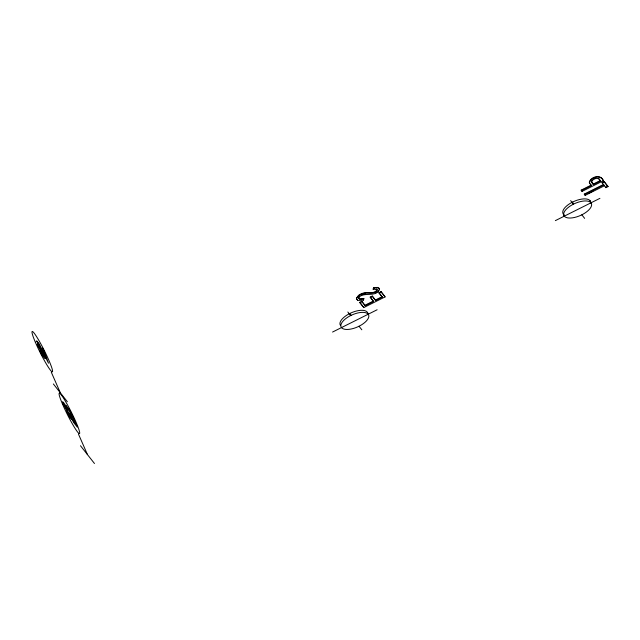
<?xml version="1.0" encoding="UTF-8"?>
<svg xmlns="http://www.w3.org/2000/svg" width="640" height="640" viewBox="0 0 640 640"><rect width="100%" height="100%" fill="white"/><g stroke="black" fill="none" stroke-linecap="round" stroke-linejoin="round"><path stroke-width="0.96" d="M358.8 298.384L358.872 297.808A3.968 1.744 -23.7 0 1 360.512 295.984C366.256 292.568 376.616 297.088 379.512 289.208L379.064 288.168L377.432 287.416L373.816 287.68L373.04 289.04L377.056 289.696M379.232 289.544L379.336 288.792M589.448 182.64C590.904 177.136 600.856 174.232 603.368 180.728L582.032 191.4L581.184 190.136L591.104 185.176L591.28 185.592L581.36 190.552L581.184 190.136M358.824 298.456L360.448 298.952L363.736 298.456L363.4 300.136L357.704 300.432L356.376 298.264L358.496 295.384A6.032 2.656 -23.7 0 1 362.216 293.424C366.856 291.304 373.912 294.84 377.048 289.856M363.4 300.136L363.736 298.456M373.224 289.448L373.992 288.096L377.616 287.832L379.248 288.576M592.192 179.952L591.52 181.904L593.376 184.544L600.608 180.92L600.432 180.512L593.192 184.128L592.016 182.712M378.016 291.2L378.792 290.368M375.688 292.736L376.968 292M359.736 302.336L361.824 301.288L365.144 305.688L373.528 301.496L370.208 297.096L372.296 296.048L375.616 300.456L382.304 297.112L378.96 292.672L381.048 291.632L384.888 296.504L385.064 296.912L363.728 307.584L359.736 302.336L363 306.48M359.912 302.744L362.008 301.704L365.144 305.688M370.392 297.512L372.48 296.464L375.616 300.456M378.96 292.672L379.136 293.088L381.224 292.04L385.064 296.912M608 186.608L604.328 181.952L602.24 182.992L602.056 182.584L604.152 181.536L608 186.608L605.912 187.656L604.24 185.344L604.416 185.76L585.168 195.384L584.304 194.104L603.552 184.48L603.736 184.888L584.488 194.52L584.304 194.104M588.488 193.224L592.864 191.032M364.968 305.28L373.352 301.088L370.208 297.096M375.44 300.04L382.128 296.696M606.424 186.896L607.816 186.2M332.56 332.056L377.12 309.768M555.36 220.632L599.92 198.344M594 178.728L595.072 178.272M361.208 295.064L362.328 294.608M363.92 298.864L359.608 299.24L358.624 297.976M363.544 294.304L365.552 294.088M356.688 299.408L357.528 300.016M376.448 288.968L377.232 290.264C374.096 295.248 367.04 291.712 362.4 293.84A6.032 2.656 -23.7 0 0 358.68 295.8L356.776 298L356.592 299.288M598.568 178.312L600.608 180.92M599.424 179.424C597.264 176.904 592.768 179.12 591.584 181.648L591.696 182.32M602.056 182.584L603.736 184.888M590.624 184.568L591.104 185.176M591.28 185.592L589.664 183.192M570.648 200.608L573.456 204.168L572.552 202.112M581.832 214.808L584.64 218.368M379.136 293.088L382.304 297.112M347.848 312.024L350.648 315.592L349.744 313.536M359.032 326.232L361.832 329.792M40.064 347.56L39.752 347.16L40.696 349.32M40.024 347.776L40.472 348.488M40.184 348.264L40.608 348.792M40.32 348.568L40.88 349.408M40.592 349.184L41.016 349.72M53.368 383.96L67.352 401.728M80.48 445.736L94.472 463.504M604.152 181.536L604.328 181.952M603.368 180.728C601.16 173.808 590.768 176.52 589.272 182.232L589.84 183.608M605.728 187.24L605.912 187.656M593.192 184.128L593.376 184.544M590.104 200.744L591.008 202.8A15.024 6.608 -23.7 0 1 582.672 214.384L580.992 215.224A15.024 6.608 -23.7 0 1 564.272 216.176L563.368 214.112M584.992 194.976L585.168 195.384M581.848 190.992L582.032 191.4M381.048 291.632L381.224 292.04M373.816 287.68L373.992 288.096M372.296 296.048L372.48 296.464M361.824 301.288L362.008 301.704M363.544 307.176L363.728 307.584M51.32 372.256L60.36 392.848M78.44 434.032L87.472 454.616M358.688 297.4A3.968 1.744 -23.7 0 1 359.016 296.776M367.912 314.6A15.024 6.608 -23.7 0 0 350.584 313.112L348.904 313.952A15.024 6.608 -23.7 0 0 340.568 325.536M591.008 202.8A15.024 6.608 -23.7 0 0 574.296 203.752L572.616 204.592A15.024 6.608 -23.7 0 0 564.272 216.176M590.712 203.176A15.024 6.608 -23.7 0 0 573.392 201.688L571.712 202.528A15.024 6.608 -23.7 0 0 564 214.728M71.6 419.296L69.52 416.984L66.648 411.328C78.952 430.656 55.224 391.784 64.848 404.272A5.896 0.6 63.4 0 1 67.104 408.536L67.816 410.096C57.888 394.92 71.528 416.464 71.6 419.296M351.488 315.168L349.808 316.008A15.024 6.608 -23.7 0 0 341.472 327.6A15.024 6.608 -23.7 0 0 358.192 326.648L359.864 325.808A15.024 6.608 -23.7 0 0 368.208 314.224A15.024 6.608 -23.7 0 0 351.488 315.168M37.704 342.208L36.64 340.856L39.448 347.256L37.272 344.496L42.536 354.288L39.872 350.912L41.192 353.912L44.912 358.64L37.704 342.208M39.336 344.288L38.232 342.88L48.504 363.2L43.376 349.416L42.264 348.008L43.352 350.888L41.224 348.184L39.336 344.288M44.256 353.304L42.84 351.504L46.184 358.408L44.256 353.304M70.088 410.68L66.144 405.672L67.464 408.672L70.344 412.336L72.056 416.24L69.488 412.976L70.808 415.976L73.376 419.24L74.92 422.76L72.128 419.216L73.448 422.216L77.304 427.112L70.088 410.68M62.44 403.92A22.536 2.288 63.4 0 0 79.44 433.608A22.536 2.288 63.4 0 0 66.312 402.784A22.536 2.288 63.4 0 0 62.44 403.92M35.328 342.144A22.536 2.288 63.4 0 0 52.32 371.84A22.536 2.288 63.4 0 0 39.192 341.008A22.536 2.288 63.4 0 0 35.328 342.144"/></g></svg>
